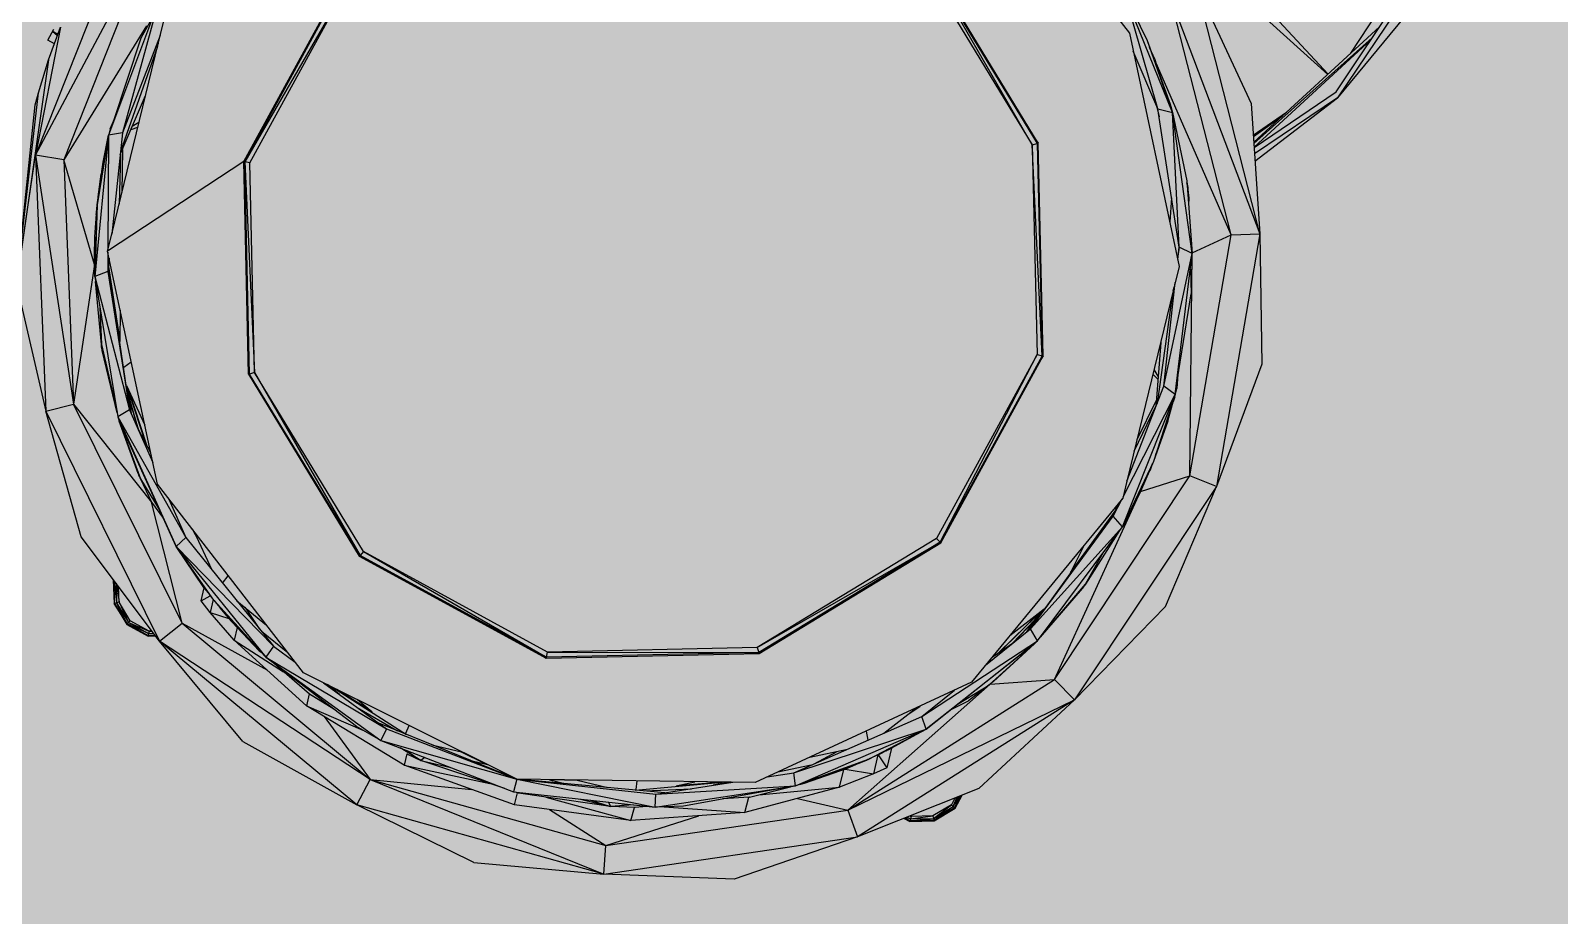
# Model space of a CAD drawing. Header units: millimetres. Extents: x 4980 to 19099, y 3891 to 5773.
# Drawn here: x 12253.32 to 12282.56, y 4709.82 to 4726.75 of the extents above; entities that cross this region are included whole.
import ezdxf

# ---------------------------------------------------------------- set-up
doc = ezdxf.new("R2010")
doc.units = ezdxf.units.MM
doc.layers.add('Kıtc-031 Müşteri Mevcut', color=30, linetype='Continuous')

# ---------------------------------------------------------------- blocks, each defined once
blk = doc.blocks.new('A$C2F745399')
at = {"layer": 'Kıtc-031 Müşteri Mevcut', "linetype": 'Continuous'}
for p, q in [((47.706, 19.795), (50.499, 16.188)), ((54.452, 15.068), (57.454, 19.56)), ((57.525, 19.474), (54.479, 14.952)), ((54.73, 15.803), (56.723, 18.842)), ((54.299, 15.407), (51.424, 18.502)), ((31.383, 18.417), (29.57, 13.857)), ((29.57, 13.857), (31.839, 18.112)), ((31.839, 18.112), (30.111, 13.764)), ((51.436, 17.984), (54.29, 15.399)), ((46.622, 17.55), (48.734, 14.08)), ((48.639, 14.051), (46.622, 17.55)), ((48.754, 14.085), (46.636, 17.566)), ((33.554, 13.734), (35.509, 17.308)), ((33.574, 13.73), (35.524, 17.294)), ((46.553, 17.479), (48.639, 14.051)), ((35.596, 17.226), (33.574, 13.73)), ((33.671, 13.706), (35.596, 17.226)), ((51.777, 17.105), (52.828, 14.842)), ((52.99, 12.351), (51.777, 17.105)), ((31.922, 16.788), (30.971, 14.238)), ((31.922, 16.788), (31.239, 14.284)), ((51.042, 14.738), (50.426, 16.888)), ((51.322, 14.669), (50.426, 16.888)), ((50.426, 16.888), (50.836, 16.046)), ((52.442, 12.329), (51.285, 16.862)), ((51.285, 16.862), (52.99, 12.351)), ((31.816, 16.504), (31.585, 16.09)), ((31.936, 16.061), (32.031, 16.453)), ((55.872, 16.64), (54.479, 14.952)), ((30.05, 16.306), (29.57, 13.857)), ((29.809, 16.054), (29.925, 16.264)), ((29.821, 15.68), (30.05, 16.306)), ((29.902, 16.222), (29.99, 16.142)), ((30, 16.169), (29.902, 16.222)), ((31.693, 16.329), (30.111, 13.764)), ((31.585, 16.09), (31.058, 14.491)), ((31.955, 16.143), (31.239, 14.284)), ((50.499, 16.188), (51.45, 11.727)), ((52.876, 14.101), (55.283, 16.311)), ((52.878, 14.075), (55.142, 16.101)), ((29.933, 15.986), (29.809, 16.054)), ((31.031, 12.344), (31.918, 15.987)), ((31.905, 15.936), (31.2, 13.926)), ((31.919, 15.995), (31.918, 15.987)), ((31.919, 15.995), (31.936, 16.061)), ((51.042, 14.738), (50.572, 15.846)), ((50.836, 16.046), (51.276, 14.833)), ((50.836, 16.046), (51.322, 14.669)), ((50.982, 15.692), (50.884, 15.914)), ((55.116, 16.06), (52.882, 14.009)), ((29.821, 15.68), (29.211, 11.387)), ((29.628, 15.046), (29.821, 15.68)), ((50.982, 15.692), (51.027, 15.517)), ((52.442, 12.329), (50.991, 15.66)), ((29.211, 11.387), (29.628, 15.046)), ((29.568, 14.817), (29.628, 15.046)), ((31.194, 13.864), (31.677, 14.999)), ((52.882, 14.001), (54.452, 15.068)), ((52.883, 13.999), (54.452, 15.068)), ((54.479, 14.952), (52.891, 13.882)), ((52.899, 13.741), (54.479, 14.952)), ((29.211, 11.387), (29.568, 14.817)), ((51.018, 14.796), (51.066, 14.589)), ((51.449, 12.094), (51.042, 14.738)), ((51.042, 14.738), (51.322, 14.669)), ((51.276, 14.833), (51.322, 14.669)), ((51.449, 12.094), (51.322, 14.669)), ((51.701, 11.975), (51.322, 14.669)), ((51.322, 14.669), (51.595, 13.362)), ((52.828, 14.842), (52.99, 12.351)), ((52.867, 14.234), (53.503, 14.676)), ((30.999, 14.356), (30.962, 14.199)), ((30.999, 14.356), (30.98, 14.262)), ((30.999, 14.356), (31.108, 14.605)), ((31.013, 14.353), (30.999, 14.356)), ((31.399, 14.347), (31.528, 14.388)), ((31.55, 14.477), (31.423, 14.403)), ((52.87, 14.211), (53.432, 14.611)), ((30.971, 14.238), (30.706, 11.53)), ((30.971, 14.238), (30.752, 12.907)), ((30.865, 13.723), (30.971, 14.238)), ((30.941, 14.094), (30.962, 14.199)), ((30.971, 14.238), (30.957, 12.039)), ((31.239, 14.284), (30.971, 14.238)), ((31.239, 14.284), (31.031, 12.344)), ((48.595, 14.308), (48.754, 14.085)), ((48.639, 14.051), (48.734, 14.08)), ((48.828, 10.017), (48.639, 14.051)), ((48.639, 14.051), (48.731, 10.041)), ((48.754, 14.085), (48.734, 14.08)), ((48.734, 14.08), (48.828, 10.017)), ((48.848, 10.012), (48.754, 14.085)), ((29.211, 11.387), (29.57, 13.857)), ((29.57, 13.857), (30.301, 9.09)), ((30.111, 13.764), (29.57, 13.857)), ((29.57, 13.857), (29.769, 8.955)), ((30.111, 13.764), (30.301, 9.09)), ((30.702, 11.762), (30.111, 13.764)), ((31.197, 13.873), (31.171, 12.918)), ((31.237, 13.966), (31.225, 13.142)), ((33.554, 13.734), (33.7, 13.959)), ((30.752, 12.907), (30.865, 13.723)), ((30.772, 13.054), (30.827, 13.492)), ((30.827, 13.492), (30.788, 13.168)), ((30.848, 13.602), (30.827, 13.492)), ((30.836, 13.51), (30.827, 13.492)), ((30.834, 13.491), (30.827, 13.492)), ((30.847, 13.603), (30.851, 13.619)), ((33.554, 13.734), (30.952, 12.02)), ((33.648, 9.662), (33.554, 13.734)), ((33.554, 13.734), (33.574, 13.73)), ((33.668, 9.667), (33.574, 13.73)), ((33.574, 13.73), (33.763, 9.695)), ((33.671, 13.706), (33.574, 13.73)), ((33.763, 9.695), (33.671, 13.706)), ((51.595, 13.362), (51.701, 11.975)), ((51.603, 13.304), (51.597, 13.322)), ((51.598, 13.327), (51.598, 13.322)), ((51.604, 13.295), (51.603, 13.304)), ((51.604, 13.295), (51.608, 13.272)), ((51.608, 13.272), (51.612, 13.237)), ((51.612, 13.237), (51.618, 13.198)), ((51.618, 13.198), (51.637, 13.029)), ((30.752, 12.907), (30.706, 11.53)), ((30.709, 12.29), (30.752, 12.907)), ((51.303, 13.04), (51.269, 12.577)), ((51.615, 13.109), (51.637, 13.031)), ((51.637, 13.029), (51.627, 12.948)), ((51.637, 13.029), (51.629, 12.907)), ((51.637, 13.029), (51.637, 13.031)), ((30.736, 12.716), (30.722, 12.473)), ((30.735, 12.716), (30.738, 12.755)), ((30.735, 12.716), (30.736, 12.72)), ((30.745, 12.796), (30.736, 12.72)), ((30.74, 12.729), (30.736, 12.72)), ((30.739, 12.719), (30.736, 12.72)), ((30.738, 12.755), (30.74, 12.775)), ((30.74, 12.775), (30.743, 12.814)), ((30.743, 12.814), (30.744, 12.823)), ((30.744, 12.823), (30.749, 12.866)), ((30.702, 11.921), (30.709, 12.29)), ((30.709, 12.29), (30.706, 11.53)), ((30.72, 12.448), (30.722, 12.473)), ((30.952, 12.02), (31.031, 12.344)), ((31.035, 12.387), (31.037, 12.37)), ((51.656, 7.717), (52.442, 12.329)), ((51.7, 11.985), (52.442, 12.329)), ((52.99, 12.351), (52.165, 7.515)), ((52.442, 12.329), (52.99, 12.351)), ((52.99, 12.351), (53.031, 9.856)), ((30.705, 12.162), (30.702, 11.935)), ((30.708, 12.212), (30.705, 12.162)), ((30.707, 12.166), (30.705, 12.162)), ((30.705, 12.162), (30.706, 12.16)), ((30.707, 12.162), (30.705, 12.162)), ((30.708, 12.212), (30.708, 12.214)), ((31.903, 7.559), (30.952, 12.02)), ((30.956, 11.999), (30.954, 11.626)), ((51.449, 12.094), (51.419, 11.876)), ((51.423, 11.855), (51.449, 12.094)), ((51.701, 11.975), (51.449, 12.094)), ((30.702, 11.762), (30.301, 9.09)), ((30.701, 11.877), (30.702, 11.921)), ((30.706, 11.53), (30.701, 11.877)), ((30.702, 11.762), (30.703, 11.766)), ((30.703, 11.757), (30.702, 11.762)), ((30.981, 11.882), (30.954, 11.626)), ((30.964, 11.724), (31.367, 8.984)), ((30.965, 11.727), (31.185, 10.302)), ((51.157, 9.437), (51.701, 11.975)), ((51.45, 11.727), (51.355, 11.335)), ((51.374, 9.273), (51.701, 11.975)), ((51.656, 7.717), (51.7, 11.968)), ((51.699, 11.986), (51.7, 11.985)), ((51.7, 11.982), (51.7, 11.985)), ((30.705, 11.638), (30.704, 11.631)), ((30.705, 11.619), (30.704, 11.631)), ((30.954, 11.626), (30.706, 11.53)), ((30.706, 11.53), (31.367, 8.984)), ((30.706, 11.53), (31.147, 8.845)), ((30.831, 10.229), (30.722, 11.438)), ((30.954, 11.626), (31.367, 8.984)), ((51.157, 9.437), (51.375, 11.417)), ((51.665, 11.674), (51.679, 11.2)), ((29.211, 11.387), (29.769, 8.955)), ((51.337, 11.261), (50.45, 7.618)), ((51.324, 11.21), (51.027, 9.101)), ((51.337, 11.261), (51.353, 11.328)), ((51.355, 11.335), (51.353, 11.328)), ((51.412, 9.538), (51.679, 11.2)), ((30.804, 10.937), (30.831, 10.229)), ((31.193, 10.89), (31.184, 10.287)), ((48.848, 10.012), (48.822, 10.279)), ((51.096, 10.273), (51.004, 9.043)), ((30.837, 10.189), (30.831, 10.229)), ((30.831, 10.229), (31.131, 8.94)), ((30.843, 10.155), (30.837, 10.189)), ((30.837, 10.189), (31.132, 8.935)), ((30.846, 10.13), (30.843, 10.155)), ((30.843, 10.155), (31.133, 8.931)), ((30.848, 10.122), (30.846, 10.13)), ((30.848, 10.122), (30.849, 10.12)), ((31.133, 8.927), (30.849, 10.12)), ((48.731, 10.041), (46.806, 6.521)), ((46.878, 6.452), (48.731, 10.041)), ((48.828, 10.017), (46.878, 6.452)), ((46.893, 6.438), (48.848, 10.012)), ((48.848, 10.012), (48.703, 9.787)), ((48.731, 10.041), (48.828, 10.017)), ((48.828, 10.017), (48.848, 10.012)), ((31.259, 9.795), (31.404, 9.899)), ((33.648, 9.662), (33.661, 9.937)), ((33.668, 9.667), (33.648, 9.662)), ((33.648, 9.662), (35.766, 6.181)), ((33.763, 9.695), (33.668, 9.667)), ((35.78, 6.196), (33.668, 9.667)), ((33.763, 9.695), (35.78, 6.196)), ((35.849, 6.268), (33.763, 9.695)), ((50.948, 9.662), (51.044, 9.567)), ((51.048, 9.627), (50.969, 9.751)), ((51.421, 9.662), (51.404, 9.392)), ((53.031, 9.856), (52.165, 7.515)), ((31.312, 9.444), (31.662, 8.69)), ((31.32, 9.428), (31.4, 8.911)), ((50.45, 7.618), (51.157, 9.437)), ((51.374, 9.273), (51.157, 9.437)), ((51.364, 9.233), (51.403, 9.391)), ((51.377, 9.298), (51.403, 9.391)), ((51.389, 9.394), (51.403, 9.391)), ((29.769, 8.955), (30.301, 9.09)), ((30.301, 9.09), (31.79, 7.218)), ((32.375, 4.897), (30.301, 9.09)), ((31.357, 9.348), (31.404, 8.901)), ((31.357, 9.343), (31.695, 8.313)), ((31.69, 8.322), (31.359, 9.326)), ((31.55, 8.58), (31.374, 9.179)), ((31.547, 8.584), (31.375, 9.169)), ((31.377, 9.16), (31.376, 9.162)), ((31.377, 9.158), (31.376, 9.161)), ((31.541, 8.596), (31.377, 9.158)), ((50.365, 6.746), (51.374, 9.273)), ((50.376, 7.314), (51.374, 9.273)), ((50.644, 8.416), (51.012, 9.153)), ((51.374, 9.273), (50.957, 7.99)), ((51.231, 8.767), (51.374, 9.273)), ((51.364, 9.233), (51.334, 9.132)), ((29.769, 8.955), (31.944, 4.557)), ((30.445, 6.553), (29.769, 8.955)), ((31.367, 8.984), (31.147, 8.845)), ((31.147, 8.845), (32.449, 6.54)), ((31.147, 8.845), (32.263, 6.364)), ((31.147, 8.845), (31.171, 8.768)), ((31.367, 8.984), (31.815, 7.971)), ((50.59, 8.192), (51.005, 9.052)), ((32.263, 6.364), (31.171, 8.768)), ((31.171, 8.768), (31.582, 7.664)), ((31.173, 8.762), (31.171, 8.768)), ((31.538, 7.764), (31.173, 8.762)), ((31.542, 7.755), (31.173, 8.762)), ((31.566, 7.7), (31.173, 8.762)), ((31.527, 8.623), (31.773, 8.167)), ((31.543, 8.593), (31.542, 8.595)), ((51.231, 8.767), (50.957, 7.99)), ((51.006, 8.13), (51.159, 8.544)), ((51.045, 8.239), (51.159, 8.544)), ((51.152, 8.546), (51.159, 8.544)), ((51.159, 8.544), (51.191, 8.652)), ((51.159, 8.544), (51.159, 8.564)), ((51.196, 8.668), (51.192, 8.652)), ((50.957, 7.99), (50.365, 6.746)), ((50.957, 7.99), (50.711, 7.422)), ((50.922, 7.903), (50.913, 7.882)), ((50.925, 7.912), (50.922, 7.903)), ((50.925, 7.912), (50.94, 7.952)), ((31.542, 7.755), (31.538, 7.764)), ((31.551, 7.733), (31.542, 7.755)), ((31.566, 7.7), (31.551, 7.733)), ((31.582, 7.664), (31.566, 7.7)), ((31.582, 7.664), (31.939, 7.076)), ((31.582, 7.664), (31.79, 7.218)), ((49.062, 3.824), (51.656, 7.717)), ((50.45, 7.618), (50.371, 7.294)), ((50.456, 7.644), (50.466, 7.658)), ((50.709, 7.418), (51.656, 7.717)), ((50.784, 7.591), (50.883, 7.813)), ((50.882, 7.817), (50.885, 7.816)), ((50.9, 7.849), (50.884, 7.813)), ((50.885, 7.816), (50.884, 7.813)), ((50.885, 7.816), (50.912, 7.888)), ((50.885, 7.816), (50.886, 7.827)), ((50.907, 7.867), (50.9, 7.849)), ((50.913, 7.882), (50.907, 7.867)), ((52.165, 7.515), (51.656, 7.717)), ((34.697, 3.952), (31.903, 7.559)), ((49.062, 3.824), (50.709, 7.418)), ((52.165, 7.515), (49.445, 3.432)), ((50.711, 7.422), (50.365, 6.746)), ((50.711, 7.422), (50.548, 7.092)), ((50.656, 7.307), (50.677, 7.353)), ((50.677, 7.353), (50.677, 7.354)), ((50.774, 7.568), (50.784, 7.591)), ((51.187, 5.219), (52.165, 7.515)), ((32.375, 4.897), (31.79, 7.218)), ((31.79, 7.218), (32.018, 6.903)), ((32.124, 7.273), (32.449, 6.54)), ((50.371, 7.294), (47.477, 3.769)), ((48.608, 4.788), (50.224, 7.037)), ((49.376, 5.875), (50.225, 7.04)), ((50.189, 6.945), (50.358, 7.278)), ((50.189, 6.945), (50.282, 7.185)), ((50.529, 7.052), (50.365, 6.746)), ((50.548, 7.092), (50.529, 7.052)), ((50.554, 7.103), (50.656, 7.307)), ((50.655, 7.308), (50.656, 7.307)), ((50.656, 7.307), (50.656, 7.311)), ((48.608, 4.788), (50.189, 6.945)), ((48.608, 4.788), (50.365, 6.746)), ((48.739, 4.564), (50.365, 6.746)), ((50.365, 6.746), (50.189, 6.945)), ((50.413, 6.834), (50.406, 6.825)), ((50.413, 6.834), (50.415, 6.841)), ((31.944, 4.557), (30.445, 6.553)), ((32.449, 6.54), (32.263, 6.364)), ((32.449, 6.54), (34.126, 4.457)), ((32.567, 6.702), (32.69, 6.474)), ((32.601, 6.64), (32.641, 6.58)), ((32.61, 6.645), (32.946, 5.923)), ((46.806, 6.521), (43.379, 4.435)), ((43.379, 4.435), (46.878, 6.452)), ((46.878, 6.452), (43.407, 4.34)), ((43.413, 4.32), (46.893, 6.438)), ((46.806, 6.521), (46.878, 6.452)), ((46.878, 6.452), (46.893, 6.438)), ((50.31, 6.672), (49.657, 5.647)), ((32.263, 6.364), (34.126, 4.457)), ((32.263, 6.364), (33.979, 4.252)), ((32.725, 5.677), (32.263, 6.364)), ((32.794, 5.582), (32.263, 6.364)), ((32.982, 5.34), (32.263, 6.364)), ((35.641, 6.425), (35.766, 6.181)), ((35.78, 6.196), (35.766, 6.181)), ((35.766, 6.181), (39.34, 4.227)), ((35.849, 6.268), (35.78, 6.196)), ((39.345, 4.246), (35.78, 6.196)), ((35.849, 6.268), (39.345, 4.246)), ((39.369, 4.343), (35.849, 6.268)), ((49.369, 5.861), (49.638, 6.401)), ((49.657, 5.647), (50.009, 6.269)), ((31.063, 5.73), (31.074, 5.273)), ((31.086, 5.277), (31.064, 5.729)), ((31.086, 5.277), (31.076, 5.713)), ((31.079, 5.71), (31.122, 5.287)), ((31.113, 5.664), (31.122, 5.287)), ((31.122, 5.652), (31.17, 5.301)), ((31.17, 5.301), (31.162, 5.597)), ((32.74, 5.656), (32.725, 5.677)), ((32.738, 5.324), (32.799, 5.574)), ((32.794, 5.582), (32.74, 5.656)), ((32.807, 5.564), (32.794, 5.582)), ((32.8, 5.575), (32.807, 5.564)), ((32.807, 5.564), (32.904, 5.441)), ((33.15, 5.668), (33.259, 5.807)), ((49.591, 5.56), (48.79, 4.631)), ((49.611, 5.587), (48.791, 4.633)), ((49.632, 5.615), (48.793, 4.637)), ((48.796, 4.64), (49.657, 5.647)), ((49.597, 5.567), (49.591, 5.56)), ((49.611, 5.587), (49.597, 5.567)), ((49.632, 5.615), (49.611, 5.587)), ((49.657, 5.647), (49.632, 5.615)), ((31.074, 5.273), (31.086, 5.277)), ((31.325, 4.884), (31.074, 5.273)), ((31.074, 5.273), (31.316, 4.875)), ((31.122, 5.287), (31.086, 5.277)), ((31.086, 5.277), (31.325, 4.884)), ((31.17, 5.301), (31.122, 5.287)), ((31.122, 5.287), (31.35, 4.911)), ((31.325, 4.884), (31.122, 5.287)), ((31.17, 5.301), (31.35, 4.911)), ((31.385, 4.947), (31.17, 5.301)), ((32.738, 5.324), (32.916, 5.424)), ((32.913, 5.103), (32.738, 5.324)), ((32.982, 5.34), (32.904, 5.441)), ((32.973, 5.351), (32.913, 5.103)), ((32.989, 5.331), (32.982, 5.34)), ((33.979, 4.252), (32.982, 5.34)), ((32.989, 5.331), (32.986, 5.335)), ((32.989, 5.331), (33.003, 5.313)), ((33.004, 5.312), (33.101, 5.196)), ((33.423, 5.329), (33.99, 4.864)), ((33.37, 4.577), (32.913, 5.103)), ((32.913, 5.103), (33.273, 4.989)), ((33.229, 5.04), (33.101, 5.196)), ((33.229, 5.04), (33.979, 4.252)), ((33.237, 5.03), (33.254, 5.011)), ((33.255, 5.013), (33.254, 5.011)), ((33.254, 5.011), (33.257, 5.01)), ((33.254, 5.011), (33.852, 4.373)), ((33.428, 4.814), (33.254, 5.011)), ((33.577, 5.203), (33.859, 4.787)), ((48.782, 5.103), (48.009, 4.343)), ((48.772, 5.089), (48.017, 4.348)), ((48.211, 4.662), (48.868, 5.171)), ((48.536, 4.731), (48.784, 5.106)), ((48.545, 4.738), (48.854, 5.16)), ((51.187, 5.219), (49.445, 3.432)), ((31.316, 4.875), (31.325, 4.884)), ((31.728, 4.664), (31.316, 4.875)), ((31.316, 4.875), (31.725, 4.651)), ((31.325, 4.884), (31.35, 4.911)), ((31.736, 4.7), (31.325, 4.884)), ((31.325, 4.884), (31.728, 4.664)), ((31.385, 4.947), (31.35, 4.911)), ((31.35, 4.911), (31.748, 4.748)), ((31.35, 4.911), (31.736, 4.7)), ((31.748, 4.748), (31.385, 4.947)), ((31.736, 4.7), (31.728, 4.664)), ((31.748, 4.748), (31.736, 4.7)), ((31.736, 4.7), (31.835, 4.703)), ((31.841, 4.694), (31.736, 4.7)), ((31.799, 4.75), (31.748, 4.748)), ((31.748, 4.748), (31.804, 4.743)), ((31.944, 4.557), (32.375, 4.897)), ((32.375, 4.897), (34.007, 3.999)), ((32.375, 4.897), (35.975, 1.911)), ((33.427, 4.816), (33.37, 4.577)), ((33.852, 4.373), (33.428, 4.814)), ((34.401, 4.332), (33.898, 4.74)), ((47.744, 4.095), (48.608, 4.788)), ((48.691, 4.964), (48.26, 4.514)), ((48.686, 4.956), (48.264, 4.516)), ((48.275, 4.523), (48.68, 4.948)), ((48.739, 4.564), (48.608, 4.788)), ((48.681, 4.95), (48.679, 4.948)), ((31.725, 4.651), (31.728, 4.664)), ((31.867, 4.659), (31.725, 4.651)), ((31.725, 4.651), (31.871, 4.655)), ((31.728, 4.664), (31.861, 4.667)), ((33.54, 2.637), (31.944, 4.557)), ((35.721, 1.424), (31.944, 4.557)), ((35.975, 1.911), (31.944, 4.557)), ((34.758, 3.319), (33.37, 4.577)), ((33.37, 4.577), (34.317, 3.97)), ((33.847, 4.39), (33.852, 4.373)), ((34.126, 4.457), (33.979, 4.252)), ((34.126, 4.457), (34.539, 4.155)), ((43.379, 4.435), (39.369, 4.343)), ((43.379, 4.435), (43.407, 4.34)), ((43.413, 4.32), (43.636, 4.479)), ((46.524, 3.114), (48.739, 4.564)), ((46.608, 2.873), (48.739, 4.564)), ((48.682, 4.506), (46.608, 2.873)), ((47.81, 3.714), (48.682, 4.506)), ((47.841, 3.74), (48.682, 4.506)), ((47.871, 4.249), (48.3, 4.541)), ((47.886, 3.778), (48.682, 4.506)), ((47.895, 3.783), (48.682, 4.506)), ((48.274, 4.524), (48.271, 4.522)), ((48.739, 4.564), (48.682, 4.506)), ((33.852, 4.373), (33.867, 4.37)), ((33.852, 4.373), (33.878, 4.359)), ((33.852, 4.373), (33.884, 4.352)), ((33.917, 4.317), (33.852, 4.373)), ((33.979, 4.252), (36.284, 2.88)), ((33.979, 4.252), (36.18, 2.652)), ((35.709, 2.924), (33.979, 4.252)), ((34.814, 3.539), (34.094, 4.164)), ((39.115, 4.372), (39.34, 4.227)), ((39.34, 4.227), (43.413, 4.32)), ((39.34, 4.227), (39.345, 4.246)), ((39.345, 4.246), (39.369, 4.343)), ((43.407, 4.34), (39.345, 4.246)), ((39.369, 4.343), (43.407, 4.34)), ((43.413, 4.32), (43.137, 4.334)), ((43.407, 4.34), (43.413, 4.32)), ((38.777, 1.914), (34.697, 3.952)), ((45.108, 1.323), (49.062, 3.824)), ((47.835, 3.734), (49.062, 3.824)), ((49.445, 3.432), (49.062, 3.824)), ((34.806, 3.545), (34.758, 3.319)), ((35.277, 3.257), (34.814, 3.539)), ((35.228, 3.293), (34.814, 3.539)), ((35.078, 3.761), (36.284, 2.88)), ((35.388, 3.534), (35.156, 3.723)), ((35.255, 3.673), (36.67, 2.771)), ((35.333, 3.634), (35.99, 3.222)), ((47.477, 3.769), (43.338, 1.849)), ((45.108, 1.323), (47.835, 3.734)), ((46.524, 3.114), (47.149, 3.617)), ((47.223, 3.357), (47.81, 3.714)), ((47.81, 3.714), (47.42, 3.414)), ((47.841, 3.74), (47.81, 3.714)), ((47.869, 3.762), (47.841, 3.74)), ((47.887, 3.778), (47.869, 3.762)), ((47.895, 3.783), (47.887, 3.778)), ((47.894, 3.784), (47.895, 3.783)), ((47.895, 3.783), (47.906, 3.795)), ((36.624, 2.18), (34.758, 3.319)), ((34.758, 3.319), (35.833, 2.853)), ((35.727, 3.287), (36.498, 2.84)), ((35.729, 3.436), (36.012, 3.204)), ((45.108, 1.323), (49.445, 3.432)), ((49.445, 3.432), (45.299, 0.809)), ((45.799, 2.795), (46.429, 3.283)), ((46.279, 3.167), (46.494, 3.313)), ((46.372, 3.239), (46.435, 3.273)), ((47.073, 3.239), (47.42, 3.414)), ((47.617, 1.733), (49.445, 3.432)), ((35.095, 3.114), (35.975, 1.911)), ((38.777, 1.914), (36.138, 2.987)), ((36.657, 2.792), (36.717, 2.942)), ((44.077, 2.035), (46.524, 3.114)), ((46.608, 2.873), (46.524, 3.114)), ((33.54, 2.637), (35.721, 1.424)), ((36.18, 2.652), (35.709, 2.924)), ((36.284, 2.88), (36.18, 2.652)), ((36.18, 2.652), (38.777, 1.914)), ((36.18, 2.652), (38.718, 1.671)), ((36.284, 2.88), (38.777, 1.914)), ((44.077, 2.035), (46.608, 2.873)), ((44.113, 1.786), (46.608, 2.873)), ((45.5, 2.663), (45.467, 2.836)), ((45.499, 2.293), (46.608, 2.873)), ((45.777, 2.422), (46.608, 2.873)), ((46.608, 2.873), (45.882, 2.475)), ((46.608, 2.873), (45.947, 2.507)), ((36.943, 2.275), (36.546, 2.511)), ((36.673, 2.401), (36.624, 2.18)), ((36.661, 2.466), (36.943, 2.275)), ((36.687, 2.393), (36.682, 2.396)), ((36.687, 2.393), (36.943, 2.275)), ((37.154, 2.574), (37.744, 2.43)), ((38.2, 2.198), (37.709, 2.439)), ((44.385, 2.334), (45.102, 2.487)), ((44.466, 2.206), (44.908, 2.446)), ((45.777, 2.422), (45.499, 2.293)), ((45.689, 2.38), (45.521, 2.304)), ((45.687, 2.379), (45.599, 2.016)), ((45.689, 2.38), (45.757, 2.413)), ((45.691, 2.382), (45.856, 2.132)), ((45.757, 2.413), (45.772, 2.42)), ((45.859, 2.463), (45.777, 2.422)), ((45.847, 2.457), (45.859, 2.463)), ((45.947, 2.507), (45.856, 2.132)), ((45.882, 2.475), (45.859, 2.463)), ((45.882, 2.475), (45.947, 2.507)), ((38.737, 1.426), (36.624, 2.18)), ((36.624, 2.18), (38.261, 1.833)), ((37.017, 2.329), (36.943, 2.275)), ((36.943, 2.275), (37.518, 2.135)), ((38.552, 1.735), (36.943, 2.275)), ((37.9, 2.271), (38.219, 2.193)), ((38.408, 2.065), (38.589, 2.008)), ((44.409, 2.182), (43.775, 2.051)), ((45.499, 2.293), (44.113, 1.786)), ((45.141, 2.141), (44.113, 1.786)), ((44.282, 1.835), (45.106, 2.127)), ((45.041, 2.1), (44.282, 1.835)), ((44.951, 1.759), (45.036, 2.098)), ((45.041, 2.1), (45.106, 2.127)), ((45.06, 2.108), (45.599, 2.016)), ((45.103, 2.127), (45.106, 2.127)), ((45.106, 2.127), (45.13, 2.136)), ((45.106, 2.129), (45.106, 2.127)), ((45.328, 2.221), (45.141, 2.141)), ((45.328, 2.221), (45.466, 2.279)), ((45.468, 2.279), (45.488, 2.289)), ((45.499, 2.293), (45.488, 2.289)), ((45.492, 2.291), (45.488, 2.289)), ((45.856, 2.132), (45.599, 2.016)), ((35.721, 1.424), (35.975, 1.911)), ((35.975, 1.911), (37.921, 1.717)), ((35.975, 1.911), (40.48, 0.647)), ((35.975, 1.911), (40.444, 0.098)), ((38.777, 1.914), (38.718, 1.671)), ((38.777, 1.914), (41.436, 1.626)), ((41.613, 1.654), (38.777, 1.914)), ((38.777, 1.914), (41.423, 1.376)), ((43.338, 1.849), (38.777, 1.914)), ((38.897, 1.913), (38.94, 1.899)), ((39.402, 1.905), (39.721, 1.828)), ((39.967, 1.889), (39.42, 1.901)), ((39.932, 1.897), (40.522, 1.754)), ((41.043, 1.707), (42.714, 1.858)), ((41.064, 1.72), (41.08, 1.881)), ((41.423, 1.376), (44.113, 1.786)), ((41.436, 1.626), (42.912, 1.855)), ((41.436, 1.626), (44.113, 1.786)), ((41.826, 1.789), (42.184, 1.865)), ((41.855, 1.795), (42.627, 1.859)), ((44.113, 1.786), (41.967, 1.401)), ((42.826, 1.856), (42.538, 1.797)), ((44.951, 1.759), (43.141, 1.279)), ((43.232, 1.571), (44.014, 1.768)), ((43.41, 1.616), (44.951, 1.759)), ((43.571, 1.957), (44.077, 2.035)), ((44.113, 1.786), (44.077, 2.035)), ((44.19, 1.812), (44.282, 1.835)), ((44.244, 1.831), (44.282, 1.835)), ((44.253, 1.834), (44.282, 1.835)), ((44.282, 1.835), (44.267, 1.839)), ((44.294, 1.848), (44.282, 1.835)), ((45.599, 2.016), (44.951, 1.759)), ((38.718, 1.671), (41.423, 1.376)), ((38.737, 1.426), (38.793, 1.655)), ((38.811, 1.649), (38.755, 1.667)), ((40.573, 1.392), (38.811, 1.649)), ((39.334, 1.573), (40.96, 1.125)), ((39.998, 1.532), (40.573, 1.392)), ((40.19, 1.511), (40.573, 1.392)), ((40.532, 1.474), (40.573, 1.392)), ((41.227, 1.689), (42.118, 1.732)), ((41.423, 1.376), (41.436, 1.626)), ((43.225, 1.571), (42.723, 1.536)), ((43.141, 1.279), (43.219, 1.57)), ((43.232, 1.571), (43.225, 1.571)), ((44.147, 1.546), (45.108, 1.323)), ((47.617, 1.733), (45.299, 0.809)), ((47.158, 1.55), (47.091, 1.426)), ((47.127, 1.392), (47.228, 1.577)), ((47.127, 1.392), (47.198, 1.565)), ((47.28, 1.599), (47.154, 1.367)), ((47.154, 1.367), (47.252, 1.587)), ((47.163, 1.358), (47.298, 1.606)), ((37.958, 0.32), (35.721, 1.424)), ((40.444, 0.098), (35.721, 1.424)), ((40.96, 1.125), (38.737, 1.426)), ((39.405, 1.335), (40.48, 0.647)), ((40.48, 0.647), (45.108, 1.323)), ((40.48, 0.647), (42.258, 1.216)), ((40.573, 1.392), (40.911, 1.432)), ((41.01, 1.421), (40.573, 1.392)), ((41.046, 1.374), (40.573, 1.392)), ((40.96, 1.125), (41.027, 1.375)), ((43.141, 1.279), (40.96, 1.125)), ((41.262, 1.394), (41.046, 1.374)), ((41.967, 1.401), (41.423, 1.376)), ((41.598, 1.384), (43.141, 1.279)), ((45.108, 1.323), (45.299, 0.809)), ((46.302, 1.117), (46.206, 1.17)), ((46.242, 1.184), (46.311, 1.153)), ((46.248, 1.187), (46.311, 1.153)), ((46.304, 1.209), (46.323, 1.202)), ((46.323, 1.202), (46.307, 1.211)), ((46.311, 1.153), (46.737, 1.211)), ((46.323, 1.202), (46.311, 1.153)), ((46.737, 1.211), (46.323, 1.202)), ((47.091, 1.426), (46.737, 1.211)), ((46.737, 1.211), (46.751, 1.163)), ((46.751, 1.163), (47.091, 1.426)), ((46.751, 1.163), (47.127, 1.392)), ((46.751, 1.163), (47.154, 1.367)), ((47.154, 1.367), (46.761, 1.128)), ((47.154, 1.367), (46.765, 1.116)), ((46.765, 1.116), (47.163, 1.358)), ((47.091, 1.426), (47.127, 1.392)), ((47.127, 1.392), (47.154, 1.367)), ((47.163, 1.358), (47.154, 1.367)), ((46.19, 1.164), (46.299, 1.104)), ((46.302, 1.117), (46.202, 1.168)), ((46.761, 1.128), (46.299, 1.104)), ((46.299, 1.104), (46.302, 1.117)), ((46.299, 1.104), (46.765, 1.116)), ((46.302, 1.117), (46.751, 1.163)), ((46.311, 1.153), (46.302, 1.117)), ((46.761, 1.128), (46.302, 1.117)), ((46.311, 1.153), (46.751, 1.163)), ((46.751, 1.163), (46.761, 1.128)), ((46.765, 1.116), (46.761, 1.128)), ((40.444, 0.098), (45.299, 0.809)), ((40.444, 0.098), (40.48, 0.647)), ((45.299, 0.809), (42.938, 0)), ((37.958, 0.32), (40.444, 0.098)), ((42.938, 0), (40.444, 0.098))]:
    blk.add_line(p, q, dxfattribs=at)

msp = doc.modelspace()

# ---------------------------------------------------------------- hatches: boundary and pattern name
h = msp.add_hatch()
h.set_pattern_fill('AR-CONC', color=6, scale=0.1)
h.set_pattern_definition([(50, (-592.883, -838.037), (18.218467, -1.593909), [1.905, -20.955]), (355, (-592.883, -838.037), (-3.524342, 19.105685), [1.524, -16.764058]), (100.45144, (-591.364, -838.17), (14.694125, 17.511775), [1.619, -17.809024]), (46.1842, (-592.883, -832.957), (27.107904, -4.204233), [2.8575, -31.4325]), (96.63556, (-590.624, -833.307), (23.740413, 24.742612), [2.4285, -26.71356]), (351.18415, (-592.883, -832.957), (23.740413, 24.74261), [2.285997, -25.145973]), (21, (-590.343, -834.227), (15.161439, -10.22652), [1.905, -20.955]), (326, (-590.343, -834.227), (6.180203, 18.418797), [1.524, -16.764]), (71.45144, (-589.079, -835.079), (21.341642, 8.192277), [1.619, -17.808994]), (37.5, (-592.8826, -838.0365), (0.3088603, 8.455504), [0, -16.5608, 0, -17.018, 0, -16.8275]), (7.5, (-592.883, -838.0365), (6.681966, 10.0180575), [0, -9.7028, 0, -16.1798, 0, -6.4135]), (327.5, (-598.547, -838.0365), (13.5590595, -0.5728744), [0, -6.35, 0, -19.812, 0, -26.289]), (317.5, (-601.087, -838.037), (14.812918, 2.542649), [0, -8.255, 0, -13.1572, 0, -18.669])])
h.paths.add_polyline_path([(12234.879, 4776.697), (12137.715, 4800.343), (12121.163, 4732.328), (12218.327, 4708.682)])
h.paths.add_polyline_path([(12342.293, 4750.557), (12234.879, 4776.697), (12218.327, 4708.682), (12325.741, 4682.542)])
h.paths.add_polyline_path([(12342.293, 4750.557), (12325.741, 4682.542), (12461.771, 4649.438), (12478.323, 4717.453)])
h.paths.add_polyline_path([(12413.799, 4718.747, -0.414214), (12418.631, 4721.687), (12459.44, 4711.756, -0.414214), (12462.381, 4706.924), (12452.45, 4666.115, -0.414214), (12447.617, 4663.174), (12406.808, 4673.105, -0.414214), (12403.868, 4677.938)], flags=16)
h.paths.add_polyline_path([(12458.16, 4704.873, -1), (12451.784, 4704.873, -1)], flags=0)
h.paths.add_polyline_path([(12429.268, 4596.847), (12306.959, 4594.937), (12306.959, 4526.847), (12429.268, 4526.847)])
h.paths.add_polyline_path([(12306.959, 4594.937), (12227.765, 4614.231), (12211.666, 4548.164), (12211.675, 4548.162), (12226.218, 4607.918), (12100.39, 4638.539), (12098.447, 4639.012), (12083.904, 4579.256), (12211.666, 4548.164), (12226.226, 4607.916), (12226.218, 4607.918), (12211.202, 4546.219), (12290.386, 4526.927)])
h.paths.add_polyline_path([(12118.16, 4625.181), (12117.251, 4625.143), (12116.552, 4625.49), (12115.797, 4626.14), (12115.002, 4626.994), (12114.189, 4627.948), (12113.027, 4627.474), (12111.93, 4627.081), (12110.96, 4626.851), (12109.812, 4626.869), (12109.185, 4627.976), (12109.378, 4629.535), (12110.218, 4630.715), (12111.127, 4630.753), (12111.825, 4630.407), (12112.581, 4629.756), (12113.375, 4628.903), (12114.189, 4627.948), (12115.35, 4628.422), (12116.447, 4628.815), (12117.418, 4629.045), (12118.565, 4629.027), (12119.193, 4627.92), (12119, 4626.362)], flags=16)
h.paths.add_polyline_path([(12095.545, 4614.611, -1), (12101.86, 4614.611, -1)], flags=16)
h.paths.add_polyline_path([(12101.045, 4614.925), (12098.831, 4614.062), (12099.012, 4615.22), (12096.626, 4614.642), (12096.634, 4614.619), (12096.682, 4614.47), (12096.116, 4614.571), (12096.534, 4614.925), (12096.59, 4614.753), (12099.149, 4615.373), (12098.968, 4614.219), (12101.018, 4615.018)], flags=0)
h.paths.add_polyline_path([(12132.594, 4609.738), (12104.529, 4616.568), (12102.674, 4608.945), (12130.739, 4602.115)], flags=24)

# ---------------------------------------------------------------- block references
msp.add_blockref('A$C2F745399', (12223.841, 4710.515))

doc.saveas('drawing.dxf')
